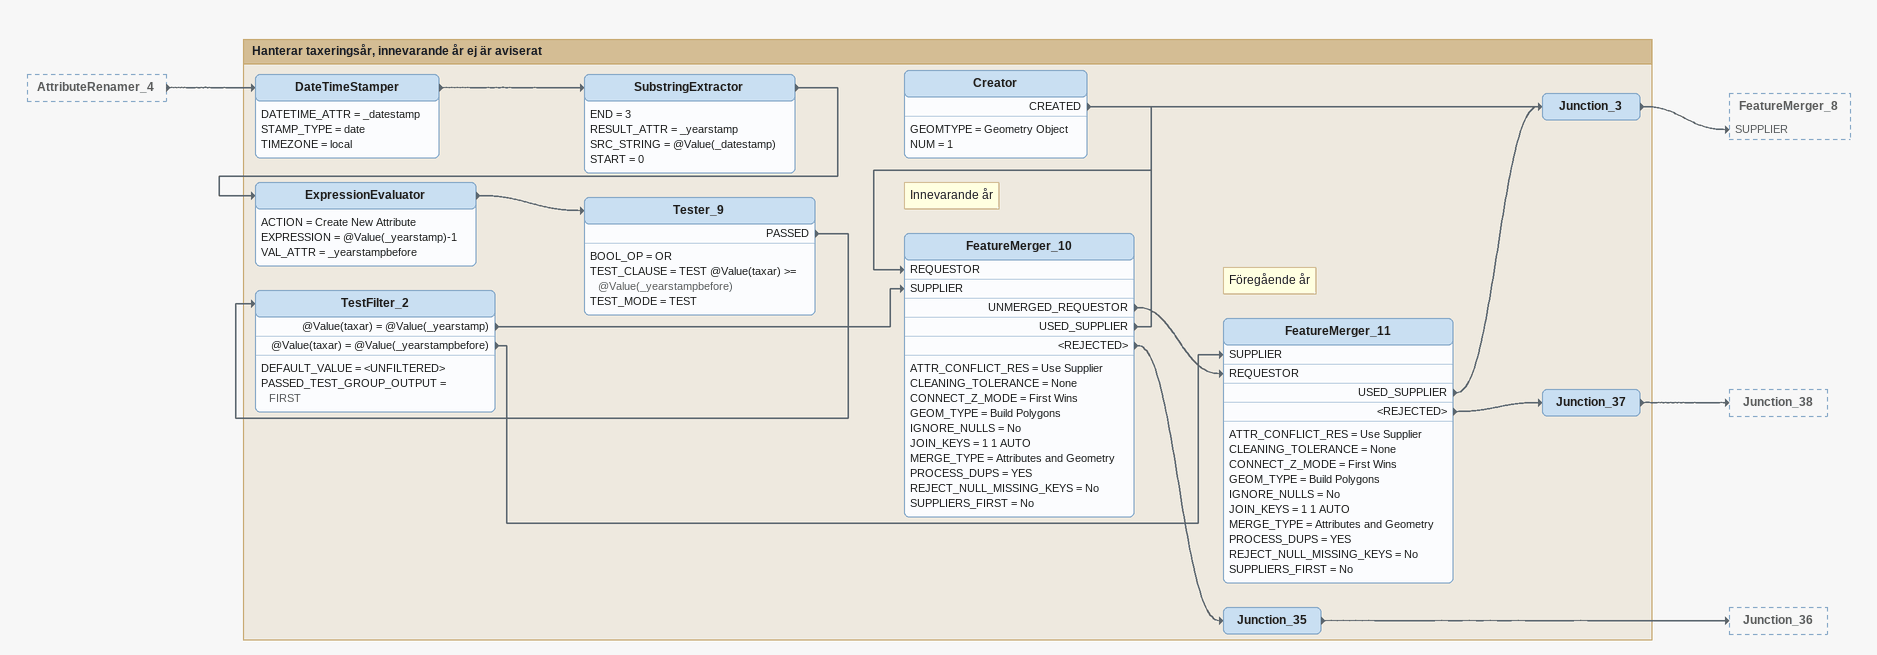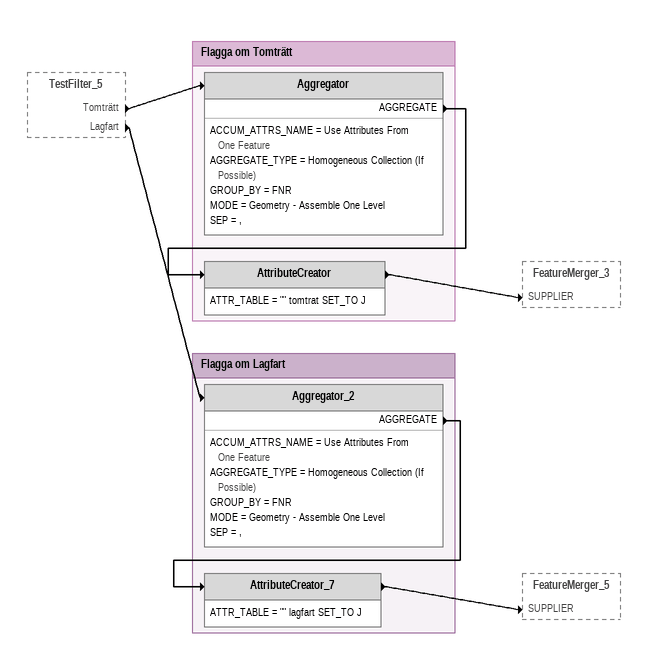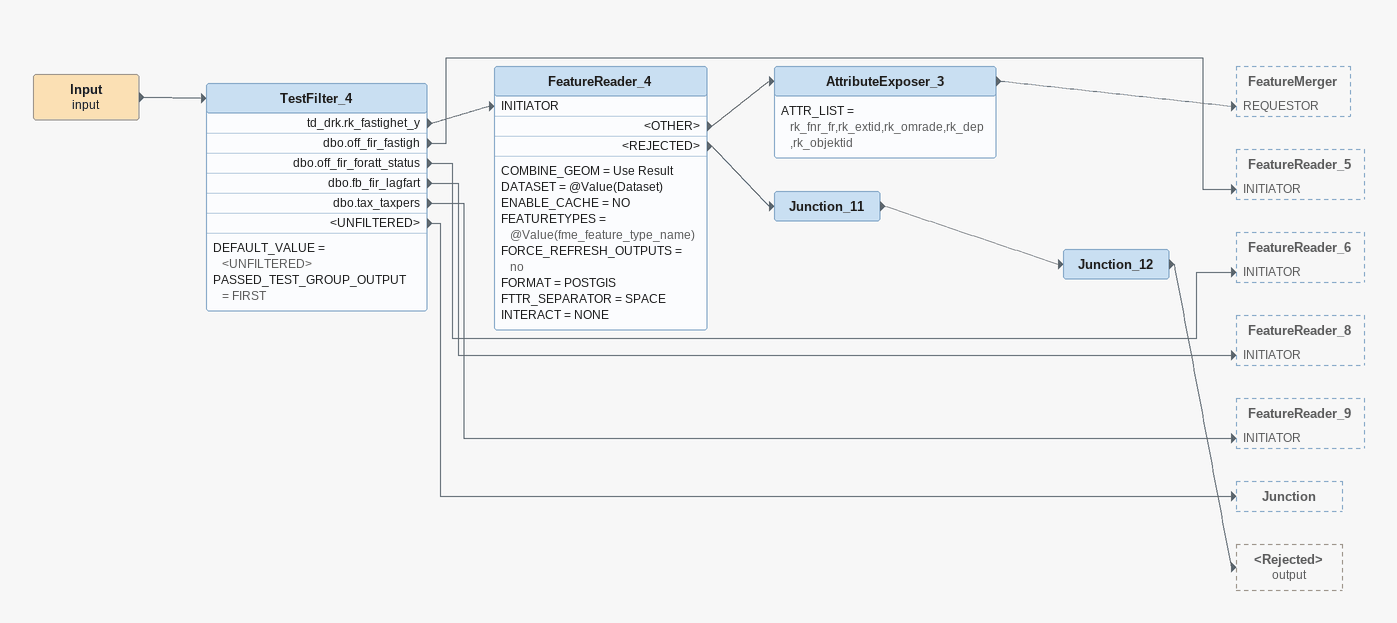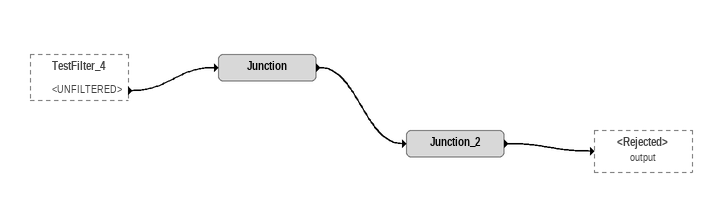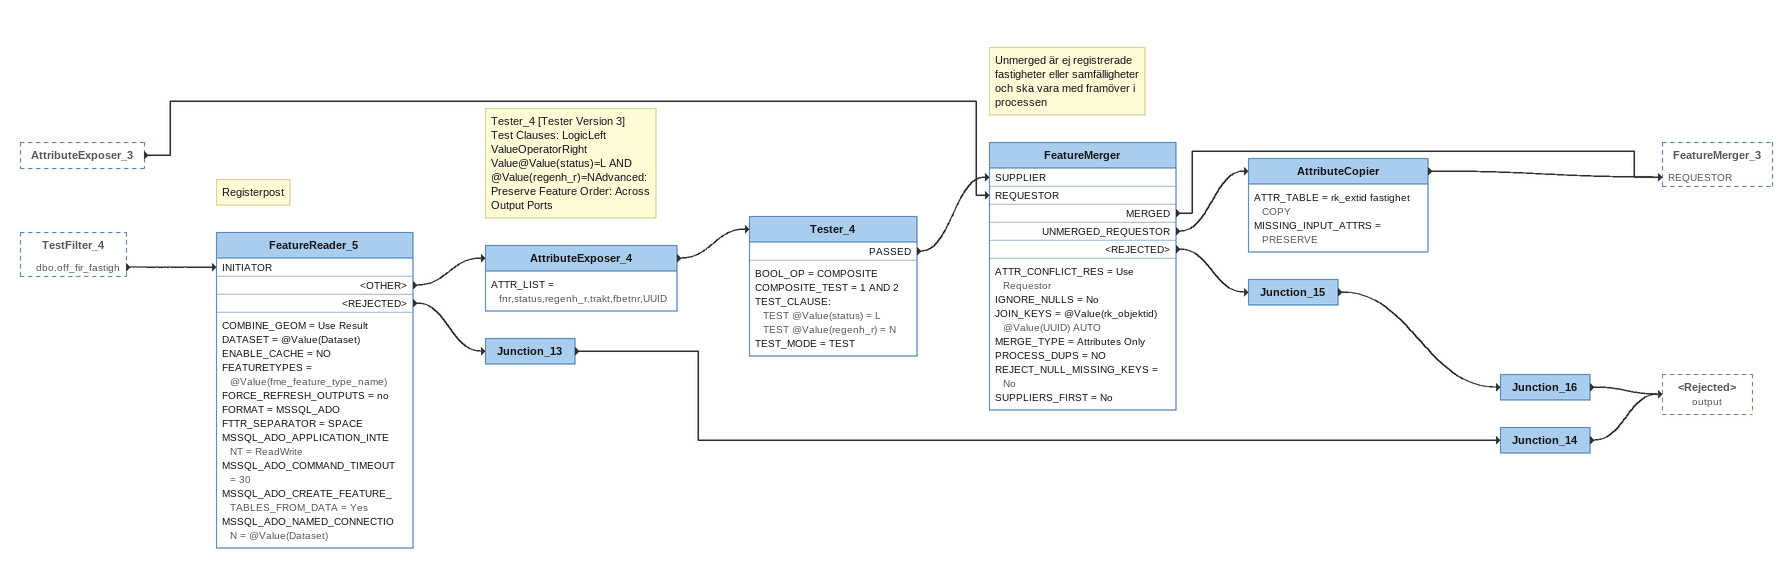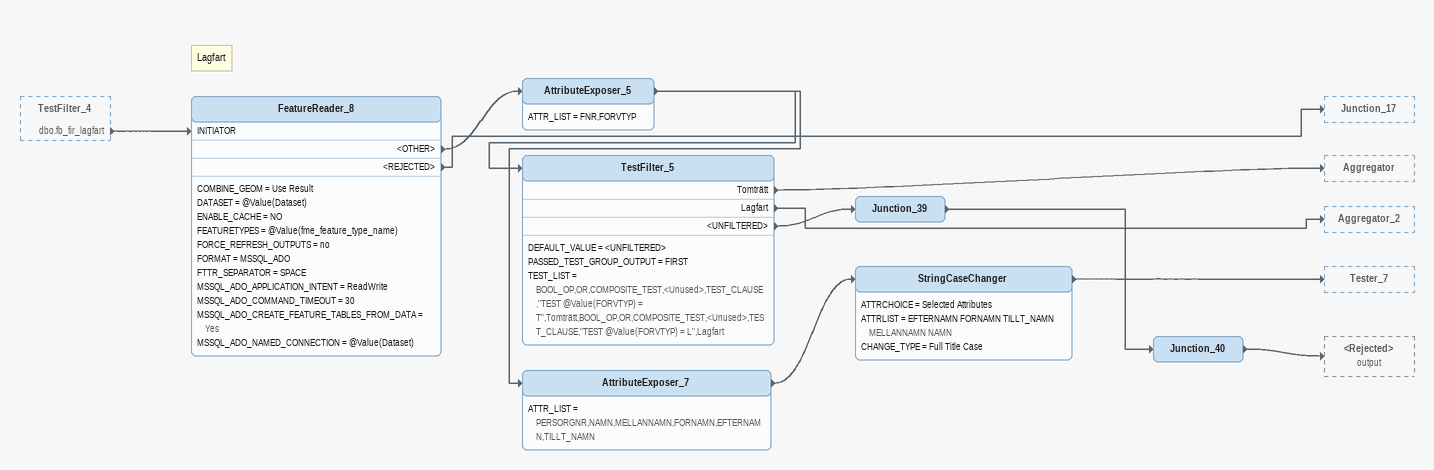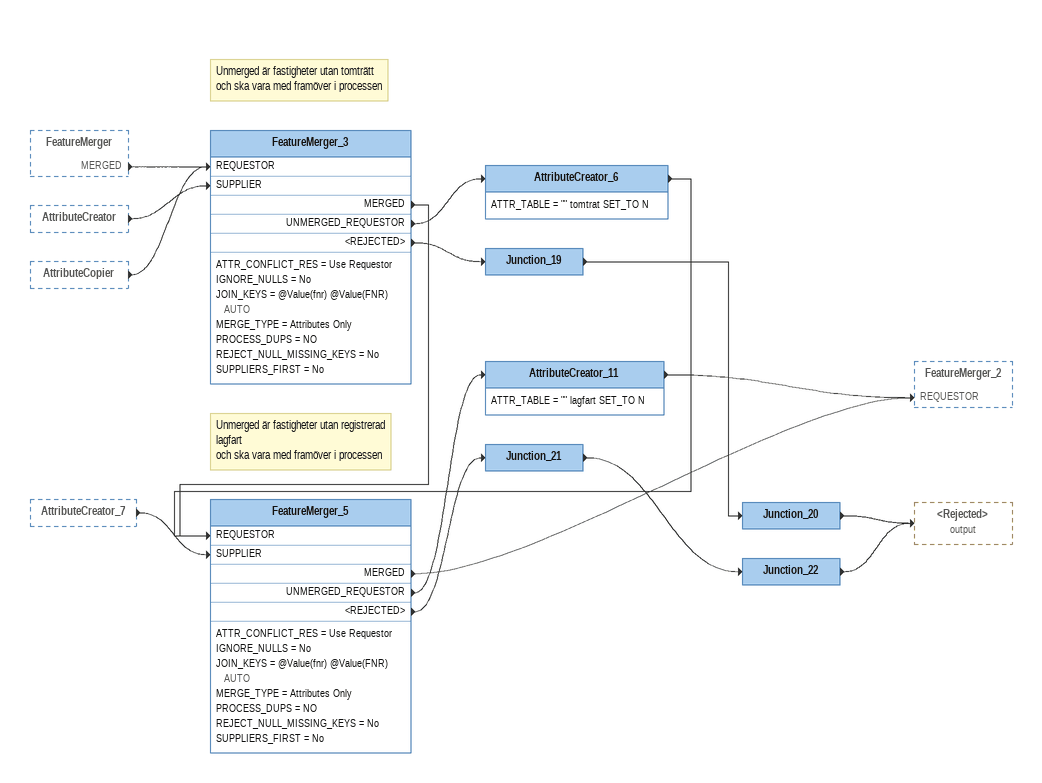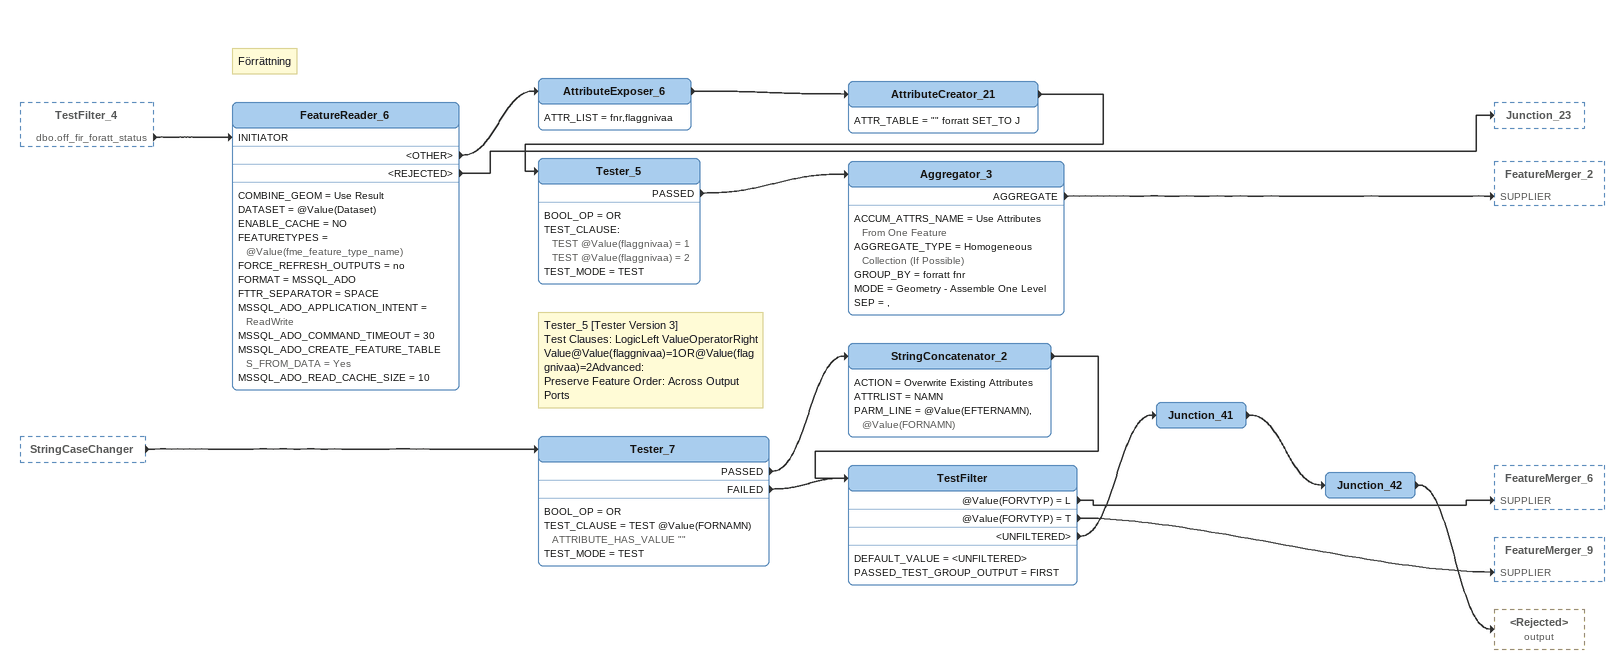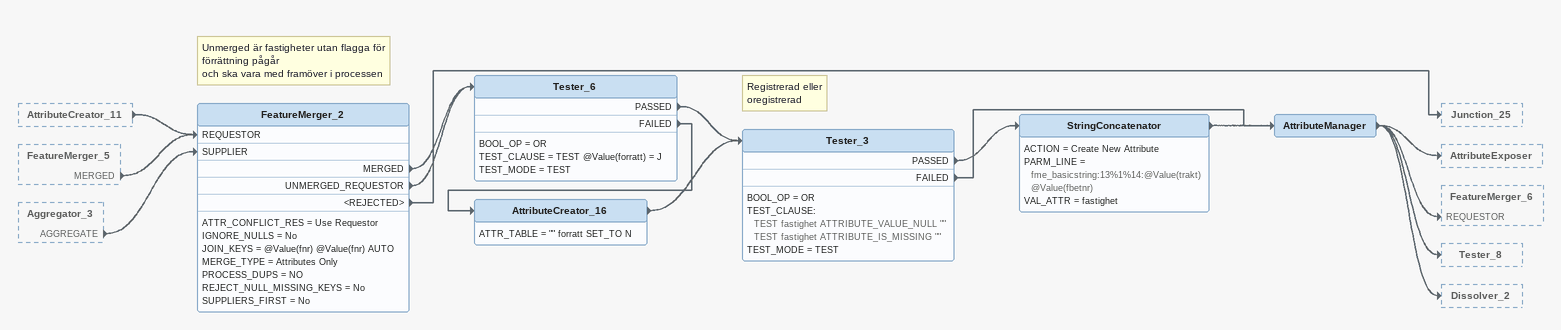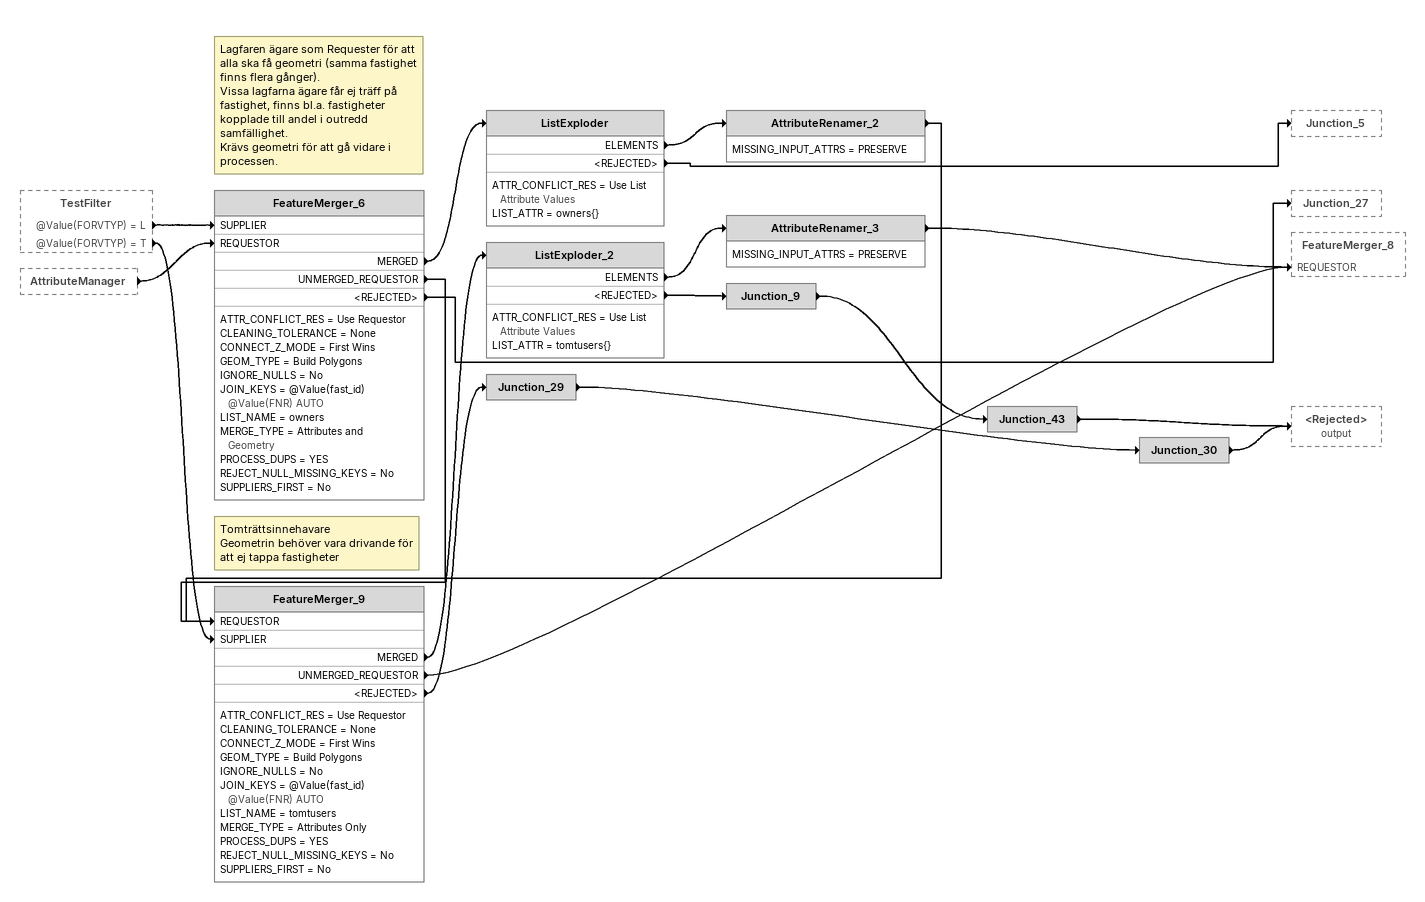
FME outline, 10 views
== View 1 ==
AttributeRenamer_4 [outside]
    -> DateTimeStamper

Bookmark: Hanterar taxeringsår, innevarande år ej är aviserat
DateTimeStamper
    DATETIME_ATTR = _datestamp
    STAMP_TYPE = date
    TIMEZONE = local
    -> SubstringExtractor
SubstringExtractor
    END = 3
    RESULT_ATTR = _yearstamp
    SRC_STRING = @Value(_datestamp)
    START = 0
    -> ExpressionEvaluator
ExpressionEvaluator
    ACTION = Create New Attribute
    EXPRESSION = @Value(_yearstamp)-1
    VAL_ATTR = _yearstampbefore
    -> Tester_9
Tester_9
    BOOL_OP = OR
    TEST_CLAUSE = TEST @Value(taxar) >= @Value(_yearstampbefore)
    TEST_MODE = TEST
    PASSED -> TestFilter_2
TestFilter_2
    DEFAULT_VALUE = <UNFILTERED>
    PASSED_TEST_GROUP_OUTPUT = FIRST
    @Value(taxar) = @Value(_yearstamp) -> FeatureMerger_10 [SUPPLIER]
    @Value(taxar) = @Value(_yearstampbefore) -> FeatureMerger_11 [SUPPLIER]
Creator
    GEOMTYPE = Geometry Object
    NUM = 1
    CREATED -> FeatureMerger_10 [REQUESTOR]
Note: Innevarande år
FeatureMerger_10
    ATTR_CONFLICT_RES = Use Supplier
    CLEANING_TOLERANCE = None
    CONNECT_Z_MODE = First Wins
    GEOM_TYPE = Build Polygons
    IGNORE_NULLS = No
    JOIN_KEYS = 1 1 AUTO
    MERGE_TYPE = Attributes and Geometry
    PROCESS_DUPS = YES
    REJECT_NULL_MISSING_KEYS = No
    SUPPLIERS_FIRST = No
    UNMERGED_REQUESTOR -> FeatureMerger_11 [REQUESTOR]
    USED_SUPPLIER -> Junction_3
    <REJECTED> -> Junction_35
Note: Föregående år
FeatureMerger_11
    ATTR_CONFLICT_RES = Use Supplier
    CLEANING_TOLERANCE = None
    CONNECT_Z_MODE = First Wins
    GEOM_TYPE = Build Polygons
    IGNORE_NULLS = No
    JOIN_KEYS = 1 1 AUTO
    MERGE_TYPE = Attributes and Geometry
    PROCESS_DUPS = YES
    REJECT_NULL_MISSING_KEYS = No
    SUPPLIERS_FIRST = No
    USED_SUPPLIER -> Junction_3
    <REJECTED> -> Junction_37
Junction_3
    -> FeatureMerger_8 [SUPPLIER]
Junction_37
    -> Junction_38
Junction_35
    -> Junction_36

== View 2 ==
TestFilter_5 [outside]
    Tomträtt -> Aggregator
    Lagfart -> Aggregator_2

Bookmark: Flagga om Tomträtt
Aggregator
    ACCUM_ATTRS_NAME = Use Attributes From One Feature
    AGGREGATE_TYPE = Homogeneous Collection (If Possible)
    GROUP_BY = FNR
    MODE = Geometry - Assemble One Level
    SEP = ,
    AGGREGATE -> AttributeCreator
AttributeCreator
    ATTR_TABLE = "" tomtrat SET_TO J
    -> FeatureMerger_3 [SUPPLIER]

Bookmark: Flagga om Lagfart
Aggregator_2
    ACCUM_ATTRS_NAME = Use Attributes From One Feature
    AGGREGATE_TYPE = Homogeneous Collection (If Possible)
    GROUP_BY = FNR
    MODE = Geometry - Assemble One Level
    SEP = ,
    AGGREGATE -> AttributeCreator_7
AttributeCreator_7
    ATTR_TABLE = "" lagfart SET_TO J
    -> FeatureMerger_5 [SUPPLIER]

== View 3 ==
Input (input)
    -> TestFilter_4
TestFilter_4
    DEFAULT_VALUE = <UNFILTERED>
    PASSED_TEST_GROUP_OUTPUT = FIRST
    td_drk.rk_fastighet_y -> FeatureReader_4 [INITIATOR]
    dbo.off_fir_fastigh -> FeatureReader_5 [INITIATOR]
    dbo.off_fir_foratt_status -> FeatureReader_6 [INITIATOR]
    dbo.fb_fir_lagfart -> FeatureReader_8 [INITIATOR]
    dbo.tax_taxpers -> FeatureReader_9 [INITIATOR]
    <UNFILTERED> -> Junction
FeatureReader_4
    COMBINE_GEOM = Use Result
    DATASET = @Value(Dataset)
    ENABLE_CACHE = NO
    FEATURETYPES = @Value(fme_feature_type_name)
    FORCE_REFRESH_OUTPUTS = no
    FORMAT = POSTGIS
    FTTR_SEPARATOR = SPACE
    INTERACT = NONE
    <OTHER> -> AttributeExposer_3
    <REJECTED> -> Junction_11
AttributeExposer_3
    ATTR_LIST = rk_fnr_fr,rk_extid,rk_omrade,rk_dep,rk_objektid
    -> FeatureMerger [REQUESTOR]
Junction_11
    -> Junction_12
Junction_12
    -> <Rejected> (output)

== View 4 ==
TestFilter_4 [outside]
    <UNFILTERED> -> Junction
Junction
    -> Junction_2
Junction_2
    -> <Rejected> (output)

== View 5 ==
AttributeExposer_3 [outside]
    -> FeatureMerger [REQUESTOR]
TestFilter_4 [outside]
    dbo.off_fir_fastigh -> FeatureReader_5 [INITIATOR]
Note: Registerpost
FeatureReader_5
    COMBINE_GEOM = Use Result
    DATASET = @Value(Dataset)
    ENABLE_CACHE = NO
    FEATURETYPES = @Value(fme_feature_type_name)
    FORCE_REFRESH_OUTPUTS = no
    FORMAT = MSSQL_ADO
    FTTR_SEPARATOR = SPACE
    MSSQL_ADO_APPLICATION_INTENT = ReadWrite
    MSSQL_ADO_COMMAND_TIMEOUT = 30
    MSSQL_ADO_CREATE_FEATURE_TABLES_FROM_DATA = Yes
    MSSQL_ADO_NAMED_CONNECTION = @Value(Dataset)
    <OTHER> -> AttributeExposer_4
    <REJECTED> -> Junction_13
AttributeExposer_4
    ATTR_LIST = fnr,status,regenh_r,trakt,fbetnr,UUID
    -> Tester_4
Note: Tester_4 [Tester Version 3] / Test Clauses: LogicLeft ValueOperatorRight Value@Value(status)=L AND @Value(regenh_r)=NAdvanced: / Preserve Feature Order: Across Output Ports
Tester_4
    BOOL_OP = COMPOSITE
    COMPOSITE_TEST = 1 AND 2
    TEST_CLAUSE:
      TEST @Value(status) = L
      TEST @Value(regenh_r) = N
    TEST_MODE = TEST
    PASSED -> FeatureMerger [SUPPLIER]
Note: Unmerged är ej registrerade fastigheter eller samfälligheter / och ska vara med framöver i processen
FeatureMerger
    ATTR_CONFLICT_RES = Use Requestor
    IGNORE_NULLS = No
    JOIN_KEYS = @Value(rk_objektid) @Value(UUID) AUTO
    MERGE_TYPE = Attributes Only
    PROCESS_DUPS = NO
    REJECT_NULL_MISSING_KEYS = No
    SUPPLIERS_FIRST = No
    MERGED -> FeatureMerger_3 [REQUESTOR]
    UNMERGED_REQUESTOR -> AttributeCopier
    <REJECTED> -> Junction_15
AttributeCopier
    ATTR_TABLE = rk_extid fastighet COPY
    MISSING_INPUT_ATTRS = PRESERVE
    -> FeatureMerger_3 [REQUESTOR]
Junction_15
    -> Junction_16
Junction_16
    -> <Rejected> (output)
Junction_13
    -> Junction_14
Junction_14
    -> <Rejected> (output)

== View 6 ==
TestFilter_4 [outside]
    dbo.fb_fir_lagfart -> FeatureReader_8 [INITIATOR]
Note: Lagfart
FeatureReader_8
    COMBINE_GEOM = Use Result
    DATASET = @Value(Dataset)
    ENABLE_CACHE = NO
    FEATURETYPES = @Value(fme_feature_type_name)
    FORCE_REFRESH_OUTPUTS = no
    FORMAT = MSSQL_ADO
    FTTR_SEPARATOR = SPACE
    MSSQL_ADO_APPLICATION_INTENT = ReadWrite
    MSSQL_ADO_COMMAND_TIMEOUT = 30
    MSSQL_ADO_CREATE_FEATURE_TABLES_FROM_DATA = Yes
    MSSQL_ADO_NAMED_CONNECTION = @Value(Dataset)
    <OTHER> -> AttributeExposer_5
    <REJECTED> -> Junction_17
AttributeExposer_5
    ATTR_LIST = FNR,FORVTYP
    -> TestFilter_5
    -> AttributeExposer_7
TestFilter_5
    DEFAULT_VALUE = <UNFILTERED>
    PASSED_TEST_GROUP_OUTPUT = FIRST
    TEST_LIST = BOOL_OP,OR,COMPOSITE_TEST,<Unused>,TEST_CLAUSE,"TEST @Value(FORVTYP) = T",Tomträtt,BOOL_OP,OR,COMPOSITE_TEST,<Unused>,TEST_CLAUSE,"TEST @Value(FORVTYP) = L",Lagfart
    Tomträtt -> Aggregator
    Lagfart -> Aggregator_2
    <UNFILTERED> -> Junction_39
Junction_39
    -> Junction_40
Junction_40
    -> <Rejected> (output)
AttributeExposer_7
    ATTR_LIST = PERSORGNR,NAMN,MELLANNAMN,FORNAMN,EFTERNAMN,TILLT_NAMN
    -> StringCaseChanger
StringCaseChanger
    ATTRCHOICE = Selected Attributes
    ATTRLIST = EFTERNAMN FORNAMN TILLT_NAMN MELLANNAMN NAMN
    CHANGE_TYPE = Full Title Case
    -> Tester_7

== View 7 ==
FeatureMerger [outside]
    MERGED -> FeatureMerger_3 [REQUESTOR]
AttributeCreator [outside]
    -> FeatureMerger_3 [SUPPLIER]
AttributeCopier [outside]
    -> FeatureMerger_3 [REQUESTOR]
AttributeCreator_7 [outside]
    -> FeatureMerger_5 [SUPPLIER]
Note: Unmerged är fastigheter utan tomträtt / och ska vara med framöver i processen
FeatureMerger_3
    ATTR_CONFLICT_RES = Use Requestor
    IGNORE_NULLS = No
    JOIN_KEYS = @Value(fnr) @Value(FNR) AUTO
    MERGE_TYPE = Attributes Only
    PROCESS_DUPS = NO
    REJECT_NULL_MISSING_KEYS = No
    SUPPLIERS_FIRST = No
    MERGED -> FeatureMerger_5 [REQUESTOR]
    UNMERGED_REQUESTOR -> AttributeCreator_6
    <REJECTED> -> Junction_19
AttributeCreator_6
    ATTR_TABLE = "" tomtrat SET_TO N
    -> FeatureMerger_5 [REQUESTOR]
Junction_19
    -> Junction_20
Junction_20
    -> <Rejected> (output)
Note: Unmerged är fastigheter utan registrerad lagfart / och ska vara med framöver i processen
FeatureMerger_5
    ATTR_CONFLICT_RES = Use Requestor
    IGNORE_NULLS = No
    JOIN_KEYS = @Value(fnr) @Value(FNR) AUTO
    MERGE_TYPE = Attributes Only
    PROCESS_DUPS = NO
    REJECT_NULL_MISSING_KEYS = No
    SUPPLIERS_FIRST = No
    MERGED -> FeatureMerger_2 [REQUESTOR]
    UNMERGED_REQUESTOR -> AttributeCreator_11
    <REJECTED> -> Junction_21
AttributeCreator_11
    ATTR_TABLE = "" lagfart SET_TO N
    -> FeatureMerger_2 [REQUESTOR]
Junction_21
    -> Junction_22
Junction_22
    -> <Rejected> (output)

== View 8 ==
TestFilter_4 [outside]
    dbo.off_fir_foratt_status -> FeatureReader_6 [INITIATOR]
StringCaseChanger [outside]
    -> Tester_7
Tester_7
    BOOL_OP = OR
    TEST_CLAUSE = TEST @Value(FORNAMN) ATTRIBUTE_HAS_VALUE ""
    TEST_MODE = TEST
    PASSED -> StringConcatenator_2
    FAILED -> TestFilter
StringConcatenator_2
    ACTION = Overwrite Existing Attributes
    ATTRLIST = NAMN
    PARM_LINE = @Value(EFTERNAMN), @Value(FORNAMN)
    -> TestFilter
TestFilter
    DEFAULT_VALUE = <UNFILTERED>
    PASSED_TEST_GROUP_OUTPUT = FIRST
    @Value(FORVTYP) = L -> FeatureMerger_6 [SUPPLIER]
    @Value(FORVTYP) = T -> FeatureMerger_9 [SUPPLIER]
    <UNFILTERED> -> Junction_41
Junction_41
    -> Junction_42
Junction_42
    -> <Rejected> (output)
Note: Förrättning
FeatureReader_6
    COMBINE_GEOM = Use Result
    DATASET = @Value(Dataset)
    ENABLE_CACHE = NO
    FEATURETYPES = @Value(fme_feature_type_name)
    FORCE_REFRESH_OUTPUTS = no
    FORMAT = MSSQL_ADO
    FTTR_SEPARATOR = SPACE
    MSSQL_ADO_APPLICATION_INTENT = ReadWrite
    MSSQL_ADO_COMMAND_TIMEOUT = 30
    MSSQL_ADO_CREATE_FEATURE_TABLES_FROM_DATA = Yes
    MSSQL_ADO_READ_CACHE_SIZE = 10
    <OTHER> -> AttributeExposer_6
    <REJECTED> -> Junction_23
AttributeExposer_6
    ATTR_LIST = fnr,flaggnivaa
    -> AttributeCreator_21
AttributeCreator_21
    ATTR_TABLE = "" forratt SET_TO J
    -> Tester_5
Note: Tester_5 [Tester Version 3] / Test Clauses: LogicLeft ValueOperatorRight Value@Value(flaggnivaa)=1OR@Value(flaggnivaa)=2Advanced: / Preserve Feature Order: Across Output Ports
Tester_5
    BOOL_OP = OR
    TEST_CLAUSE:
      TEST @Value(flaggnivaa) = 1
      TEST @Value(flaggnivaa) = 2
    TEST_MODE = TEST
    PASSED -> Aggregator_3
Aggregator_3
    ACCUM_ATTRS_NAME = Use Attributes From One Feature
    AGGREGATE_TYPE = Homogeneous Collection (If Possible)
    GROUP_BY = forratt fnr
    MODE = Geometry - Assemble One Level
    SEP = ,
    AGGREGATE -> FeatureMerger_2 [SUPPLIER]

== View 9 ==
AttributeCreator_11 [outside]
    -> FeatureMerger_2 [REQUESTOR]
FeatureMerger_5 [outside]
    MERGED -> FeatureMerger_2 [REQUESTOR]
Aggregator_3 [outside]
    AGGREGATE -> FeatureMerger_2 [SUPPLIER]
Note: Unmerged är fastigheter utan flagga för förrättning pågår / och ska vara med framöver i processen
FeatureMerger_2
    ATTR_CONFLICT_RES = Use Requestor
    IGNORE_NULLS = No
    JOIN_KEYS = @Value(fnr) @Value(fnr) AUTO
    MERGE_TYPE = Attributes Only
    PROCESS_DUPS = NO
    REJECT_NULL_MISSING_KEYS = No
    SUPPLIERS_FIRST = No
    MERGED -> Tester_6
    UNMERGED_REQUESTOR -> Tester_6
    <REJECTED> -> Junction_25
Tester_6
    BOOL_OP = OR
    TEST_CLAUSE = TEST @Value(forratt) = J
    TEST_MODE = TEST
    PASSED -> Tester_3
    FAILED -> AttributeCreator_16
AttributeCreator_16
    ATTR_TABLE = "" forratt SET_TO N
    -> Tester_3
Note: Registrerad eller / oregistrerad
Tester_3
    BOOL_OP = OR
    TEST_CLAUSE:
      TEST fastighet ATTRIBUTE_VALUE_NULL ""
      TEST fastighet ATTRIBUTE_IS_MISSING ""
    TEST_MODE = TEST
    PASSED -> StringConcatenator
    FAILED -> AttributeManager
StringConcatenator
    ACTION = Create New Attribute
    PARM_LINE = fme_basicstring:13%1%14:@Value(trakt) @Value(fbetnr)
    VAL_ATTR = fastighet
    -> AttributeManager
AttributeManager
    -> AttributeExposer
    -> FeatureMerger_6 [REQUESTOR]
    -> Tester_8
    -> Dissolver_2

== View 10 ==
TestFilter [outside]
    @Value(FORVTYP) = L -> FeatureMerger_6 [SUPPLIER]
    @Value(FORVTYP) = T -> FeatureMerger_9 [SUPPLIER]
AttributeManager [outside]
    -> FeatureMerger_6 [REQUESTOR]
Note: Lagfaren ägare som Requester för att alla ska få geometri (samma fastighet finns flera gånger). / Vissa lagfarna ägare får ej träff på fastighet, finns bl.a. fastigheter kopplade till andel i outredd / samfällighet. / Krävs geometri för att gå vidare i processen.
FeatureMerger_6
    ATTR_CONFLICT_RES = Use Requestor
    CLEANING_TOLERANCE = None
    CONNECT_Z_MODE = First Wins
    GEOM_TYPE = Build Polygons
    IGNORE_NULLS = No
    JOIN_KEYS = @Value(fast_id) @Value(FNR) AUTO
    LIST_NAME = owners
    MERGE_TYPE = Attributes and Geometry
    PROCESS_DUPS = YES
    REJECT_NULL_MISSING_KEYS = No
    SUPPLIERS_FIRST = No
    MERGED -> ListExploder
    UNMERGED_REQUESTOR -> FeatureMerger_9 [REQUESTOR]
    <REJECTED> -> Junction_27
ListExploder
    ATTR_CONFLICT_RES = Use List Attribute Values
    LIST_ATTR = owners{}
    ELEMENTS -> AttributeRenamer_2
    <REJECTED> -> Junction_5
AttributeRenamer_2
    MISSING_INPUT_ATTRS = PRESERVE
    -> FeatureMerger_9 [REQUESTOR]
Note: Tomträttsinnehavare / Geometrin behöver vara drivande för att ej tappa fastigheter
FeatureMerger_9
    ATTR_CONFLICT_RES = Use Requestor
    CLEANING_TOLERANCE = None
    CONNECT_Z_MODE = First Wins
    GEOM_TYPE = Build Polygons
    IGNORE_NULLS = No
    JOIN_KEYS = @Value(fast_id) @Value(FNR) AUTO
    LIST_NAME = tomtusers
    MERGE_TYPE = Attributes Only
    PROCESS_DUPS = YES
    REJECT_NULL_MISSING_KEYS = No
    SUPPLIERS_FIRST = No
    MERGED -> ListExploder_2
    UNMERGED_REQUESTOR -> FeatureMerger_8 [REQUESTOR]
    <REJECTED> -> Junction_29
ListExploder_2
    ATTR_CONFLICT_RES = Use List Attribute Values
    LIST_ATTR = tomtusers{}
    ELEMENTS -> AttributeRenamer_3
    <REJECTED> -> Junction_9
AttributeRenamer_3
    MISSING_INPUT_ATTRS = PRESERVE
    -> FeatureMerger_8 [REQUESTOR]
Junction_9
    -> Junction_43
Junction_43
    -> <Rejected> (output)
Junction_29
    -> Junction_30
Junction_30
    -> <Rejected> (output)
